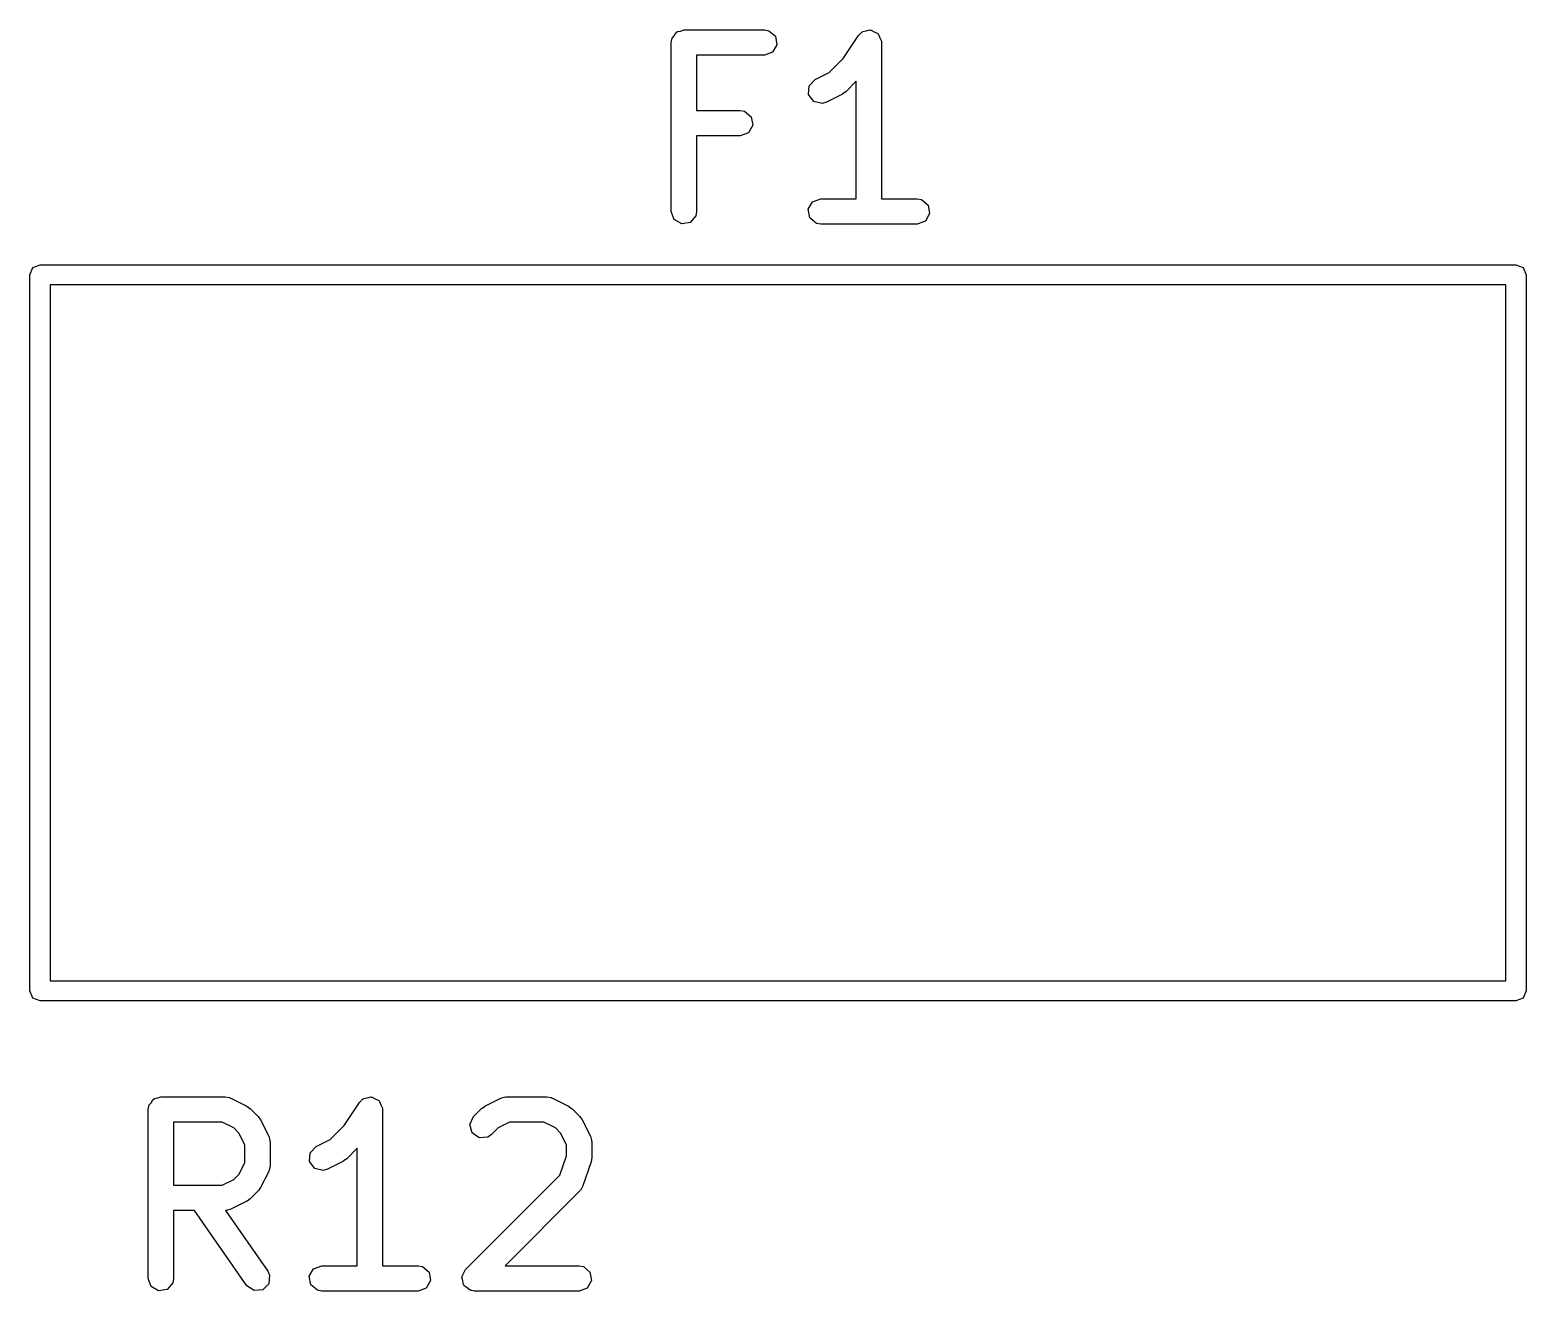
# Model space of a CAD drawing. Extents: x 44 to 148, y -85 to -25.
# Drawn here: x 125.87 to 134.73, y -33.87 to -26.4 of the extents above; entities that cross this region are included whole.
import ezdxf

# ---------------------------------------------------------------- set-up
doc = ezdxf.new("R2010")
doc.units = 0
doc.layers.add('BLACK', color=7, linetype='CONTINUOUS')

msp = doc.modelspace()

# ---------------------------------------------------------------- linework, layer by layer
at = {"layer": 'BLACK', "linetype": 'CONTINUOUS'}
for p, q in [((129.727024, -26.408482), (129.745333, -26.401819)), ((129.745333, -26.401819), (130.221523, -26.401819)), ((130.221523, -26.401819), (130.247175, -26.406342)), ((130.824503, -26.408087), (130.845398, -26.401974)), ((130.845398, -26.401974), (130.849347, -26.403706)), ((129.670333, -26.476819), (129.67205, -26.467077)), ((129.670333, -27.476819), (129.670333, -26.476819)), ((129.671472, -26.463795), (129.673138, -26.460909)), ((129.67205, -26.467077), (129.671472, -26.463795)), ((129.673138, -26.460909), (129.674856, -26.451167)), ((129.674856, -26.451167), (129.687381, -26.436239)), ((129.687381, -26.436239), (129.697124, -26.419366)), ((129.697124, -26.419366), (129.703482, -26.417051)), ((129.703482, -26.417051), (129.707833, -26.411867)), ((129.707833, -26.411867), (129.727024, -26.408482)), ((130.247175, -26.406342), (130.286475, -26.439319)), ((130.295384, -26.489843), (130.269732, -26.534272)), ((130.286475, -26.439319), (130.295384, -26.489843)), ((130.687047, -26.571896), (130.778167, -26.435216)), ((130.778167, -26.435216), (130.79616, -26.416381)), ((130.79616, -26.416381), (130.800299, -26.415169)), ((130.800299, -26.415169), (130.803071, -26.411867)), ((130.803071, -26.411867), (130.824503, -26.408087)), ((130.849347, -26.403706), (130.853595, -26.402958)), ((130.853595, -26.402958), (130.872443, -26.41384)), ((130.872443, -26.41384), (130.892378, -26.422587)), ((130.892378, -26.422587), (130.894289, -26.426454)), ((130.894289, -26.426454), (130.898024, -26.42861)), ((130.898024, -26.42861), (130.905468, -26.449063)), ((130.905468, -26.449063), (130.915116, -26.468576)), ((130.915116, -26.468576), (130.914095, -26.472765)), ((130.914095, -26.472765), (130.915571, -26.476819)), ((130.915571, -26.476819), (130.915571, -27.401819)), ((130.221523, -26.551819), (129.820333, -26.551819)), ((129.820333, -26.551819), (129.820333, -26.878009)), ((130.269732, -26.534272), (130.221523, -26.551819)), ((130.605668, -26.653275), (130.687047, -26.571896)), ((130.521316, -26.695451), (130.605668, -26.653275)), ((130.482969, -26.783916), (130.486044, -26.732705)), ((130.486044, -26.732705), (130.521316, -26.695451)), ((130.765571, -26.705504), (130.703128, -26.767947)), ((130.765571, -27.401819), (130.765571, -26.705504)), ((130.513533, -26.825121), (130.482969, -26.783916)), ((130.563431, -26.837041), (130.513533, -26.825121)), ((130.588398, -26.829615), (130.563431, -26.837041)), ((130.683636, -26.781996), (130.588398, -26.829615)), ((130.684761, -26.780806), (130.683636, -26.781996)), ((130.703128, -26.767947), (130.684761, -26.780806)), ((129.820333, -26.878009), (130.078666, -26.878009)), ((130.078666, -26.878009), (130.104318, -26.882532)), ((130.104318, -26.882532), (130.143618, -26.915509)), ((130.143618, -26.915509), (130.152527, -26.966033)), ((130.126875, -27.010462), (130.078666, -27.028009)), ((130.152527, -26.966033), (130.126875, -27.010462)), ((130.078666, -27.028009), (129.820333, -27.028009)), ((129.820333, -27.028009), (129.820333, -27.476819)), ((130.480996, -27.463795), (130.506648, -27.419366)), ((130.489905, -27.514319), (130.480996, -27.463795)), ((130.506648, -27.419366), (130.554857, -27.401819)), ((130.554857, -27.401819), (130.765571, -27.401819)), ((130.915571, -27.401819), (131.126285, -27.401819)), ((131.126285, -27.401819), (131.151937, -27.406342)), ((131.151937, -27.406342), (131.191237, -27.439319)), ((131.191237, -27.439319), (131.200146, -27.489843)), ((129.68788, -27.525028), (129.670333, -27.476819)), ((129.732309, -27.55068), (129.68788, -27.525028)), ((129.782833, -27.541771), (129.732309, -27.55068)), ((129.81581, -27.502471), (129.782833, -27.541771)), ((129.820333, -27.476819), (129.81581, -27.502471)), ((130.529205, -27.547296), (130.489905, -27.514319)), ((130.554857, -27.551819), (130.529205, -27.547296)), ((131.126285, -27.551819), (130.554857, -27.551819)), ((131.174494, -27.534272), (131.126285, -27.551819)), ((131.200146, -27.489843), (131.174494, -27.534272)), ((125.872, -27.852), (125.889574, -27.809574)), ((125.889574, -27.809574), (125.932, -27.792)), ((125.932, -27.792), (134.672, -27.792)), ((134.672, -27.792), (134.714426, -27.809574)), ((134.714426, -27.809574), (134.732, -27.852)), ((125.872, -32.092), (125.872, -27.852)), ((134.732, -27.852), (134.732, -32.092)), ((125.992, -27.912), (125.992, -32.032)), ((134.612, -27.912), (125.992, -27.912)), ((134.612, -32.032), (134.612, -27.912)), ((125.992, -32.032), (134.612, -32.032)), ((125.889574, -32.134426), (125.872, -32.092)), ((125.932, -32.152), (125.889574, -32.134426)), ((134.672, -32.152), (125.932, -32.152)), ((134.714426, -32.134426), (134.672, -32.152)), ((134.732, -32.092), (134.714426, -32.134426)), ((126.573553, -32.781795), (126.575219, -32.778909)), ((126.574131, -32.785077), (126.573553, -32.781795)), ((126.575219, -32.778909), (126.576937, -32.769167)), ((126.576937, -32.769167), (126.589462, -32.754239)), ((126.589462, -32.754239), (126.599205, -32.737366)), ((126.599205, -32.737366), (126.605563, -32.735051)), ((126.605563, -32.735051), (126.609914, -32.729867)), ((126.609914, -32.729867), (126.629105, -32.726482)), ((126.629105, -32.726482), (126.647414, -32.719819)), ((126.647414, -32.719819), (127.028366, -32.719819)), ((127.028366, -32.719819), (127.054018, -32.724342)), ((127.054018, -32.724342), (127.057453, -32.727224)), ((127.057453, -32.727224), (127.061907, -32.727737)), ((127.061907, -32.727737), (127.157145, -32.775356)), ((127.157145, -32.775356), (127.175155, -32.788714)), ((127.731985, -32.889896), (127.823105, -32.753216)), ((127.823105, -32.753216), (127.841098, -32.734381)), ((127.841098, -32.734381), (127.845237, -32.733169)), ((127.845237, -32.733169), (127.848009, -32.729867)), ((127.848009, -32.729867), (127.869441, -32.726087)), ((127.869441, -32.726087), (127.890336, -32.719974)), ((127.890336, -32.719974), (127.894285, -32.721706)), ((127.894285, -32.721706), (127.898533, -32.720958)), ((127.898533, -32.720958), (127.917381, -32.73184)), ((127.917381, -32.73184), (127.937316, -32.740587)), ((127.937316, -32.740587), (127.939227, -32.744454)), ((127.939227, -32.744454), (127.942962, -32.74661)), ((127.942962, -32.74661), (127.950406, -32.767063)), ((127.950406, -32.767063), (127.960054, -32.786576)), ((128.546762, -32.789405), (128.565128, -32.776545)), ((128.565128, -32.776545), (128.566254, -32.775356)), ((128.566254, -32.775356), (128.661492, -32.727737)), ((128.661492, -32.727737), (128.686458, -32.720311)), ((128.686458, -32.720311), (128.690819, -32.721352)), ((128.690819, -32.721352), (128.695033, -32.719819)), ((128.695033, -32.719819), (128.933128, -32.719819)), ((128.933128, -32.719819), (128.95878, -32.724342)), ((128.95878, -32.724342), (128.962215, -32.727224)), ((128.962215, -32.727224), (128.966669, -32.727737)), ((128.966669, -32.727737), (129.061907, -32.775356)), ((129.061907, -32.775356), (129.079917, -32.788714)), ((126.572414, -32.794819), (126.574131, -32.785077)), ((126.572414, -33.794819), (126.572414, -32.794819)), ((127.010661, -32.869819), (126.722414, -32.869819)), ((126.722414, -32.869819), (126.722414, -33.243628)), ((127.079177, -32.904077), (127.010661, -32.869819)), ((127.175155, -32.788714), (127.176637, -32.789405)), ((127.176637, -32.789405), (127.224256, -32.837024)), ((127.224256, -32.837024), (127.237115, -32.85539)), ((127.237115, -32.85539), (127.238305, -32.856516)), ((127.238305, -32.856516), (127.285924, -32.951754)), ((127.960054, -32.786576), (127.959033, -32.790765)), ((127.959033, -32.790765), (127.960509, -32.794819)), ((127.960509, -32.794819), (127.960509, -33.719819)), ((128.477462, -32.883521), (128.499143, -32.837024)), ((128.499143, -32.837024), (128.546762, -32.789405)), ((128.712738, -32.869819), (128.644222, -32.904077)), ((128.915423, -32.869819), (128.712738, -32.869819)), ((128.983939, -32.904077), (128.915423, -32.869819)), ((129.079917, -32.788714), (129.081399, -32.789405)), ((129.081399, -32.789405), (129.129018, -32.837024)), ((129.129018, -32.837024), (129.141877, -32.85539)), ((129.141877, -32.85539), (129.143067, -32.856516)), ((129.143067, -32.856516), (129.190686, -32.951754)), ((127.109584, -32.934484), (127.079177, -32.904077)), ((127.143842, -33.003), (127.109584, -32.934484)), ((127.285924, -32.951754), (127.29335, -32.97672)), ((127.650606, -32.971275), (127.731985, -32.889896)), ((128.490739, -32.933075), (128.477462, -32.883521)), ((128.532765, -32.962502), (128.490739, -32.933075)), ((128.583872, -32.95803), (128.532765, -32.962502)), ((128.605209, -32.94309), (128.583872, -32.95803)), ((128.644222, -32.904077), (128.605209, -32.94309)), ((129.014346, -32.934484), (128.983939, -32.904077)), ((129.048604, -33.003), (129.014346, -32.934484)), ((129.190686, -32.951754), (129.198112, -32.97672)), ((127.143842, -33.110447), (127.143842, -33.003)), ((127.29335, -32.97672), (127.292308, -32.981081)), ((127.292308, -32.981081), (127.293842, -32.985295)), ((127.293842, -32.985295), (127.293842, -33.128152)), ((127.530982, -33.050705), (127.566254, -33.013451)), ((127.566254, -33.013451), (127.650606, -32.971275)), ((127.810509, -33.023504), (127.748066, -33.085947)), ((127.810509, -33.719819), (127.810509, -33.023504)), ((129.048604, -33.068363), (129.048604, -33.003)), ((129.198112, -32.97672), (129.19707, -32.981081)), ((129.19707, -32.981081), (129.198604, -32.985295)), ((129.198604, -32.985295), (129.198604, -33.080533)), ((127.109584, -33.178963), (127.143842, -33.110447)), ((127.293842, -33.128152), (127.289319, -33.153804)), ((127.527907, -33.101916), (127.530982, -33.050705)), ((127.558471, -33.143121), (127.527907, -33.101916)), ((127.728574, -33.099996), (127.633336, -33.147615)), ((127.729699, -33.098806), (127.728574, -33.099996)), ((127.748066, -33.085947), (127.729699, -33.098806)), ((129.010432, -33.182876), (129.048604, -33.068363)), ((129.194755, -33.104251), (129.147136, -33.247107)), ((129.198604, -33.080533), (129.19471, -33.102615)), ((129.19471, -33.102615), (129.194755, -33.104251)), ((127.010661, -33.243628), (127.079177, -33.20937)), ((127.079177, -33.20937), (127.109584, -33.178963)), ((127.285924, -33.161693), (127.238305, -33.256931)), ((127.286436, -33.157239), (127.285924, -33.161693)), ((127.289319, -33.153804), (127.286436, -33.157239)), ((127.608369, -33.155041), (127.558471, -33.143121)), ((127.633336, -33.147615), (127.608369, -33.155041)), ((128.451524, -33.741786), (129.010432, -33.182876)), ((126.722414, -33.243628), (127.010661, -33.243628)), ((127.224256, -33.276423), (127.176637, -33.324042)), ((127.224947, -33.274941), (127.224256, -33.276423)), ((127.238305, -33.256931), (127.224947, -33.274941)), ((129.129018, -33.276423), (128.685623, -33.719819)), ((129.130913, -33.272358), (129.129018, -33.276423)), ((129.134733, -33.270012), (129.130913, -33.272358)), ((129.147136, -33.247107), (129.134733, -33.270012)), ((126.84646, -33.393628), (126.722414, -33.393628)), ((126.722414, -33.393628), (126.722414, -33.794819)), ((127.1574, -33.837829), (126.84646, -33.393628)), ((127.032579, -33.392094), (127.029315, -33.393282)), ((127.029315, -33.393282), (127.280285, -33.75181)), ((127.03694, -33.393136), (127.032579, -33.392094)), ((127.061907, -33.38571), (127.03694, -33.393136)), ((127.157145, -33.338091), (127.061907, -33.38571)), ((127.15827, -33.336901), (127.157145, -33.338091)), ((127.176637, -33.324042), (127.15827, -33.336901)), ((127.280285, -33.75181), (127.29129, -33.775418)), ((127.525934, -33.781795), (127.551586, -33.737366)), ((127.551586, -33.737366), (127.599795, -33.719819)), ((127.599795, -33.719819), (127.810509, -33.719819)), ((127.960509, -33.719819), (128.171223, -33.719819)), ((128.171223, -33.719819), (128.196875, -33.724342)), ((128.196875, -33.724342), (128.236175, -33.757319)), ((128.441986, -33.762239), (128.451524, -33.741786)), ((128.685623, -33.719819), (129.123604, -33.719819)), ((129.123604, -33.719819), (129.149256, -33.724342)), ((129.149256, -33.724342), (129.188556, -33.757319)), ((126.589961, -33.843028), (126.572414, -33.794819)), ((126.63439, -33.86868), (126.589961, -33.843028)), ((126.717891, -33.820471), (126.684914, -33.859771)), ((126.722414, -33.794819), (126.717891, -33.820471)), ((127.199421, -33.867261), (127.1574, -33.837829)), ((127.286811, -33.826525), (127.250529, -33.862797)), ((127.29129, -33.775418), (127.286811, -33.826525)), ((127.534843, -33.832319), (127.525934, -33.781795)), ((127.574143, -33.865296), (127.534843, -33.832319)), ((128.245084, -33.807843), (128.219432, -33.852272)), ((128.236175, -33.757319), (128.245084, -33.807843)), ((128.429843, -33.788283), (128.431292, -33.785175)), ((128.435684, -33.810085), (128.429843, -33.788283)), ((128.430696, -33.781795), (128.441986, -33.762239)), ((128.431292, -33.785175), (128.430696, -33.781795)), ((128.439605, -33.832319), (128.435684, -33.810085)), ((128.442232, -33.834523), (128.439605, -33.832319)), ((128.44312, -33.837837), (128.442232, -33.834523)), ((128.461611, -33.850785), (128.44312, -33.837837)), ((129.197465, -33.807843), (129.171813, -33.852272)), ((129.188556, -33.757319), (129.197465, -33.807843)), ((126.684914, -33.859771), (126.63439, -33.86868)), ((127.250529, -33.862797), (127.199421, -33.867261)), ((127.599795, -33.869819), (127.574143, -33.865296)), ((128.171223, -33.869819), (127.599795, -33.869819)), ((128.219432, -33.852272), (128.171223, -33.869819)), ((128.478905, -33.865296), (128.461611, -33.850785)), ((128.483489, -33.866104), (128.478905, -33.865296)), ((128.485146, -33.867264), (128.483489, -33.866104)), ((128.488434, -33.866976), (128.485146, -33.867264)), ((128.504557, -33.869819), (128.488434, -33.866976)), ((129.123604, -33.869819), (128.504557, -33.869819)), ((129.171813, -33.852272), (129.123604, -33.869819))]:
    msp.add_line(p, q, dxfattribs=at)

doc.saveas('drawing.dxf')
